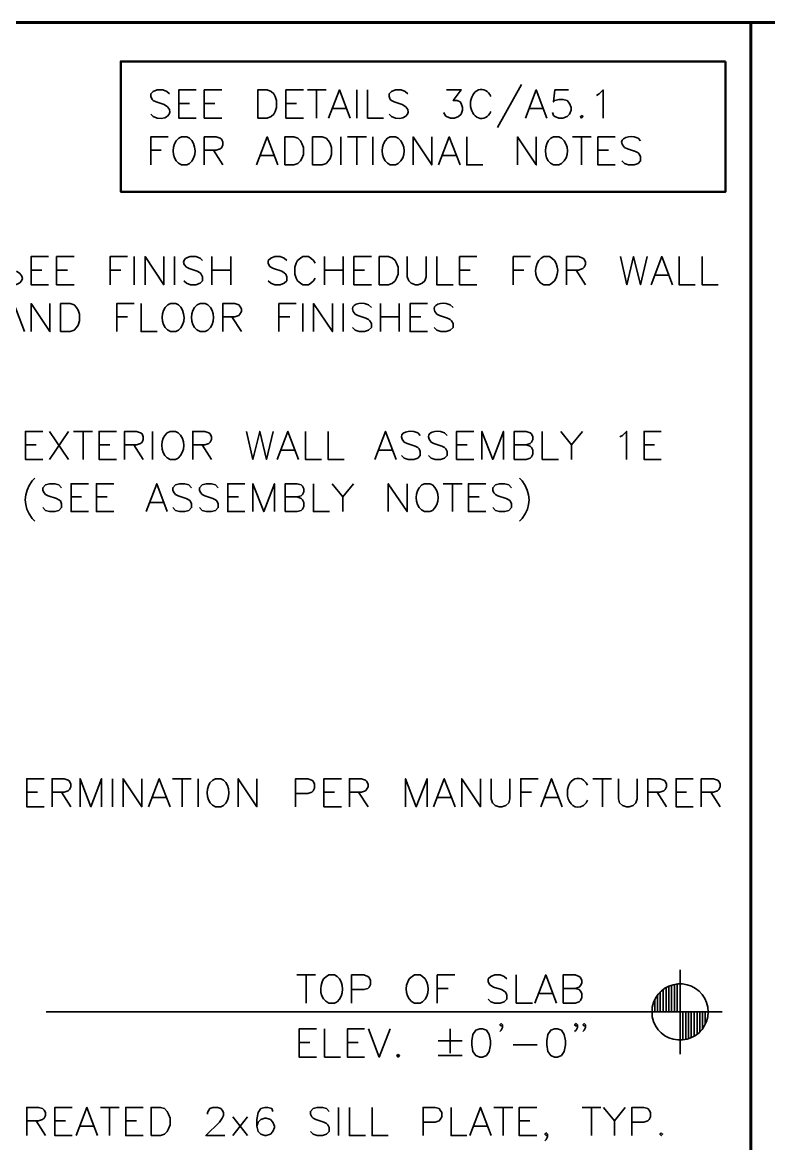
# Model space of a CAD drawing. Header units: inches. Extents: x 5 to 516, y -193 to 129.
# Drawn here: x 336.357 to 338.017, y -11.052 to -8.559 of the extents above; entities that cross this region are included whole.
import ezdxf

# ---------------------------------------------------------------- set-up
doc = ezdxf.new("R2010")
doc.units = ezdxf.units.IN
doc.header["$MEASUREMENT"] = 0
doc.layers.add('PDF6_Geometry', color=7, linetype='Continuous')

msp = doc.modelspace()

# ---------------------------------------------------------------- linework, layer by layer
at = {"layer": 'PDF6_Geometry', "lineweight": 60}
for points in [[(356.8940342, -11.7255821), (356.8940342, -8.5589156), (334.3940348, -8.5589156), (334.3940348, -12.3344711)], [(337.977923, -12.3283597), (337.977923, -8.5589153)]]:
    msp.add_lwpolyline(points, dxfattribs=at)
at = {"layer": 'PDF6_Geometry', "lineweight": 50}
msp.add_lwpolyline([(337.9212575, -8.6455816), (337.9212575, -8.9355816), (336.5762576, -8.9355816), (336.5762576, -8.6455816)], close=True, dxfattribs=at)
at = {"layer": 'PDF6_Geometry', "lineweight": 35}
for points in [[(337.4673685, -8.6972483), (337.4140351, -8.7922483)], [(336.6845904, -8.7178048), (336.6784793, -8.7122492), (336.6695904, -8.7089159), (336.6573681, -8.7089159), (336.6484793, -8.7122492), (336.6429237, -8.7178048), (336.6429237, -8.7239159), (336.6457015, -8.730027), (336.6484793, -8.7328048), (336.6545904, -8.7355825), (336.6723681, -8.7416937)], [(336.7440345, -8.7716932), (336.7051456, -8.7716932), (336.7051456, -8.7089154), (336.7440345, -8.7089154)], [(336.8007023, -8.7716932), (336.7618134, -8.7716932), (336.7618134, -8.7089154), (336.8007023, -8.7089154)], [(336.9823678, -8.7716932), (336.9434789, -8.7716932), (336.9434789, -8.7089154), (336.9823678, -8.7089154)], [(336.9912558, -8.7089151), (337.0329225, -8.7089151)], [(337.0118134, -8.7089151), (337.0118134, -8.7716929)], [(337.038479, -8.7716932), (337.0623679, -8.7089154), (337.0862567, -8.7716932)], [(337.101257, -8.7089151), (337.101257, -8.7716929)], [(337.1251466, -8.7089151), (337.1251466, -8.7716929), (337.1607022, -8.7716929)], [(337.2145903, -8.7178048), (337.2084791, -8.7122492), (337.1995903, -8.7089159), (337.187368, -8.7089159), (337.1784791, -8.7122492), (337.1729236, -8.7178048), (337.1729236, -8.7239159), (337.1757014, -8.730027), (337.1784791, -8.7328048), (337.1845903, -8.7355825), (337.202368, -8.7416937)], [(337.3007018, -8.7089151), (337.3334796, -8.7089151), (337.3157018, -8.732804), (337.3245907, -8.732804), (337.3307018, -8.7355818), (337.3334796, -8.7389151), (337.3362574, -8.747804), (337.3362574, -8.7539151), (337.3334796, -8.762804), (337.3273685, -8.7683595), (337.3184796, -8.7716929), (337.3095907, -8.7716929), (337.3007018, -8.7683595), (337.297924, -8.7655818), (337.2945907, -8.7594707)], [(337.476257, -8.7716932), (337.5001459, -8.7089154), (337.5240348, -8.7716932)], [(337.5718132, -8.7089151), (337.5418132, -8.7089151), (337.5390354, -8.7355818), (337.5418132, -8.732804), (337.5507021, -8.7300262), (337.559591, -8.7300262), (337.5690354, -8.732804), (337.574591, -8.7389151), (337.5779243, -8.747804), (337.5779243, -8.7539151), (337.574591, -8.762804), (337.5690354, -8.7683595), (337.559591, -8.7716929), (337.5507021, -8.7716929), (337.5418132, -8.7683595), (337.5390354, -8.7655818), (337.5362576, -8.7594707)], [(337.6340351, -8.721138), (337.6401463, -8.7178046), (337.6490351, -8.7089157), (337.6490351, -8.7716935)], [(336.7051456, -8.738915), (336.7290345, -8.738915)], [(336.7618134, -8.738915), (336.7857023, -8.738915)], [(336.9434789, -8.738915), (336.9673678, -8.738915)], [(336.6573681, -8.7716936), (336.6484793, -8.7683603), (336.6429237, -8.7628048)], [(337.0479236, -8.7505818), (337.077368, -8.7505818)], [(337.187368, -8.7716936), (337.1784791, -8.7683603), (337.1729236, -8.7628048)], [(337.4851455, -8.7505818), (337.5151455, -8.7505818)], [(336.6429237, -8.8755818), (336.6429237, -8.8133595), (336.681257, -8.8133595)], [(336.7290337, -8.8161376), (336.7229226, -8.8133598), (336.7112559, -8.8133598), (336.7051448, -8.8161376), (336.6990337, -8.8222487)], [(336.7618134, -8.8755818), (336.7618134, -8.8133595), (336.7884801, -8.8133595), (336.797369, -8.8161373), (336.8007023, -8.8194707), (336.8034801, -8.8250262), (336.8034801, -8.8311373), (336.8007023, -8.8372484), (336.797369, -8.8400262), (336.7884801, -8.842804), (336.7618134, -8.842804)], [(336.8779226, -8.8755818), (336.9018115, -8.8133595), (336.9257004, -8.8755818)], [(337.0657006, -8.8133598), (337.0657006, -8.875582)], [(337.0801456, -8.8133598), (337.1223679, -8.8133598)], [(337.101257, -8.8133598), (337.101257, -8.875582)], [(337.1368134, -8.8133598), (337.1368134, -8.875582)], [(337.1934796, -8.8161376), (337.1873685, -8.8133598), (337.1757018, -8.8133598), (337.1695907, -8.8161376), (337.1640352, -8.8222487)], [(337.226257, -8.8755818), (337.226257, -8.8133595), (337.2679237, -8.8755818), (337.2679237, -8.8133595)], [(337.2829225, -8.8755818), (337.3068114, -8.8133595), (337.3307003, -8.8755818)], [(337.3457006, -8.8133598), (337.3457006, -8.875582), (337.3812561, -8.875582)], [(337.45848, -8.8755818), (337.45848, -8.8133595), (337.5001466, -8.8755818), (337.5001466, -8.8133595)], [(337.5568128, -8.8161376), (337.5507017, -8.8133598), (337.5390351, -8.8133598), (337.5329239, -8.8161376), (337.5268128, -8.8222487)], [(337.5807017, -8.8133598), (337.6223684, -8.8133598)], [(337.601257, -8.8133598), (337.601257, -8.875582)], [(337.6757005, -8.8755818), (337.6373672, -8.8755818), (337.6373672, -8.8133595), (337.6757005, -8.8133595)], [(337.7323673, -8.8222483), (337.7268117, -8.8161372), (337.7179229, -8.8133595)], [(336.6429237, -8.8428048), (336.666257, -8.8428048)], [(336.7823687, -8.8428048), (336.8034798, -8.8755825)], [(337.6373672, -8.8428048), (337.6612561, -8.8428048)], [(337.6968117, -8.8372483), (337.7029229, -8.8400261), (337.7207006, -8.8461372), (337.7268117, -8.848915), (337.7295895, -8.8522483), (337.7323673, -8.8578039), (337.7323673, -8.8666928), (337.7268117, -8.8728039), (337.7179229, -8.8755817), (337.7057006, -8.8755817), (337.6968117, -8.8728039), (337.6907006, -8.8666928)], [(336.7112559, -8.875582), (336.7229226, -8.875582), (336.7290337, -8.8728043)], [(336.8868134, -8.8550265), (336.9168134, -8.8550265)], [(337.1757018, -8.875582), (337.1873685, -8.875582), (337.1934796, -8.8728043)], [(337.2918133, -8.8550265), (337.3218133, -8.8550265)], [(337.5390351, -8.875582), (337.5507017, -8.875582), (337.5568128, -8.8728043)], [(336.4157016, -9.1422489), (336.3768127, -9.1422489), (336.3768127, -9.0794711), (336.4157016, -9.0794711)], [(336.4723671, -9.1422489), (336.4334782, -9.1422489), (336.4334782, -9.0794711), (336.4723671, -9.0794711)], [(336.5523679, -9.1422489), (336.5523679, -9.0794711), (336.5912568, -9.0794711)], [(336.6062574, -9.0794708), (336.6062574, -9.1422486)], [(336.6301447, -9.1422489), (336.6301447, -9.0794711), (336.6718114, -9.1422489), (336.6718114, -9.0794711)], [(336.695701, -9.0794708), (336.695701, -9.1422486)], [(336.757923, -9.0883594), (336.7523674, -9.0828038), (336.742923, -9.0794705)], [(336.7790344, -9.0794708), (336.7790344, -9.1422486)], [(336.820701, -9.0794708), (336.820701, -9.1422486)], [(336.945701, -9.0883594), (336.9395899, -9.0828038), (336.930701, -9.0794705), (336.9190343, -9.0794705), (336.9101455, -9.0828038), (336.9040343, -9.0883594), (336.9040343, -9.0944705), (336.9068121, -9.1005816), (336.9101455, -9.1033594), (336.915701, -9.1061371), (336.9340343, -9.1122482), (336.9395899, -9.1155816), (336.9429232, -9.1183594), (336.945701, -9.1244705), (336.945701, -9.1333594), (336.9395899, -9.1389149), (336.930701, -9.1422482), (336.9190343, -9.1422482), (336.9101455, -9.1389149), (336.9040343, -9.1333594)], [(337.0084791, -9.0944708), (337.0051457, -9.0883597), (336.9990346, -9.0828041), (336.9934791, -9.0794708), (336.9812568, -9.0794708), (336.9757013, -9.0828041), (336.9695902, -9.0883597), (336.9662568, -9.0944708), (336.9634791, -9.1033597), (336.9634791, -9.1183597), (336.9662568, -9.1272486), (336.9695902, -9.1333597), (336.9757013, -9.1389152), (336.9812568, -9.1422486), (336.9934791, -9.1422486), (336.9990346, -9.1389152), (337.0051457, -9.1333597), (337.0084791, -9.1272486)], [(337.0290343, -9.0794708), (337.0290343, -9.1422486)], [(337.070701, -9.0794708), (337.070701, -9.1422486)], [(337.1334795, -9.1422489), (337.0945906, -9.1422489), (337.0945906, -9.0794711), (337.1334795, -9.0794711)], [(337.2134781, -9.0794708), (337.2134781, -9.1244708), (337.2168114, -9.1333597), (337.2223669, -9.1389153), (337.2318114, -9.1422486), (337.2373669, -9.1422486), (337.2462558, -9.1389153), (337.2523669, -9.1333597), (337.2551447, -9.1244708), (337.2551447, -9.0794708)], [(337.2790343, -9.0794708), (337.2790343, -9.1422486), (337.3151454, -9.1422486)], [(337.3684784, -9.1422489), (337.3295895, -9.1422489), (337.3295895, -9.0794711), (337.3684784, -9.0794711)], [(337.4490353, -9.1422489), (337.4490353, -9.0794711), (337.4873687, -9.0794711)], [(337.5351454, -9.0828042), (337.5295898, -9.0794708), (337.5173676, -9.0794708), (337.5112565, -9.0828042), (337.5057009, -9.0883597)], [(337.5679228, -9.1422489), (337.5679228, -9.0794711), (337.5945894, -9.0794711), (337.6040339, -9.0828044), (337.6068117, -9.0855822), (337.6095894, -9.0916933), (337.6095894, -9.0972489), (337.6068117, -9.10336), (337.6040339, -9.1061378), (337.5945894, -9.1094711), (337.5679228, -9.1094711)], [(337.6873686, -9.0794708), (337.701813, -9.1422486), (337.716813, -9.0794708), (337.731813, -9.1422486), (337.746813, -9.0794708)], [(337.7557008, -9.1422489), (337.7795897, -9.0794711), (337.8034786, -9.1422489)], [(337.8179228, -9.0794708), (337.8179228, -9.1422486), (337.8540339, -9.1422486)], [(337.869034, -9.0794708), (337.869034, -9.1422486), (337.9045896, -9.1422486)], [(336.3768127, -9.1094707), (336.4007016, -9.1094707)], [(336.4334782, -9.1094707), (336.4573671, -9.1094707)], [(336.5523679, -9.1094707), (336.5762568, -9.1094707)], [(336.7223674, -9.1033594), (336.7284785, -9.1061371), (336.7462563, -9.1122482), (336.7523674, -9.1155816), (336.7551452, -9.1183594), (336.757923, -9.1244705), (336.757923, -9.1333594), (336.7523674, -9.1389149), (336.742923, -9.1422482), (336.7312563, -9.1422482), (336.7223674, -9.1389149), (336.7162563, -9.1333594)], [(336.7790344, -9.1094707), (336.820701, -9.1094707)], [(337.0290343, -9.1094707), (337.070701, -9.1094707)], [(337.0945906, -9.1094707), (337.1184795, -9.1094707)], [(337.3295895, -9.1094707), (337.3534784, -9.1094707)], [(337.4490353, -9.1094707), (337.4729242, -9.1094707)], [(337.5890341, -9.1094707), (337.6095897, -9.1422485)], [(337.7645893, -9.1211375), (337.7945893, -9.1211375)], [(337.5173676, -9.1422486), (337.5295898, -9.1422486), (337.5351454, -9.1389153)], [(336.3145907, -9.2461375), (336.3384796, -9.1839153), (336.361813, -9.2461375)], [(336.3768127, -9.2461375), (336.3768127, -9.1839153), (336.4184793, -9.2461375), (336.4184793, -9.1839153)], [(336.567369, -9.2461375), (336.567369, -9.1839153), (336.6062578, -9.1839153)], [(336.6212562, -9.1839155), (336.6212562, -9.2461378), (336.6568118, -9.2461378)], [(336.7045903, -9.1866933), (336.6984792, -9.1839155), (336.6868125, -9.1839155), (336.6807014, -9.1866933), (336.6745903, -9.1928044)], [(336.7701465, -9.1866933), (336.7640354, -9.1839155), (336.7523688, -9.1839155), (336.7462577, -9.1866933), (336.7401465, -9.1928044)], [(336.802924, -9.2461375), (336.802924, -9.1839153), (336.8295906, -9.1839153), (336.8384795, -9.186693), (336.8412573, -9.1894708), (336.8445906, -9.1955819), (336.8445906, -9.201693), (336.8412573, -9.2078042), (336.8384795, -9.2105819), (336.8295906, -9.2133597), (336.802924, -9.2133597)], [(336.927924, -9.2461375), (336.927924, -9.1839153), (336.9662573, -9.1839153)], [(336.9812574, -9.1839155), (336.9812574, -9.2461378)], [(337.0051447, -9.2461375), (337.0051447, -9.1839153), (337.0468114, -9.2461375), (337.0468114, -9.1839153)], [(337.070701, -9.1839155), (337.070701, -9.2461378)], [(337.1334791, -9.1928041), (337.1273679, -9.186693), (337.1184791, -9.1839152)], [(337.1540343, -9.1839155), (337.1540343, -9.2461378)], [(337.195701, -9.1839155), (337.195701, -9.2461378)], [(337.2584795, -9.2461375), (337.2195906, -9.2461375), (337.2195906, -9.1839153), (337.2584795, -9.1839153)], [(337.3151468, -9.1928041), (337.3090357, -9.186693), (337.3001468, -9.1839152)], [(336.567369, -9.2133594), (336.5912578, -9.2133594)], [(336.8234792, -9.2133594), (336.8445904, -9.2461371)], [(336.927924, -9.2133594), (336.9518128, -9.2133594)], [(337.0973679, -9.2078041), (337.1034791, -9.2105818), (337.1212568, -9.216693), (337.1273679, -9.2194707), (337.1301457, -9.2222485), (337.1334791, -9.2283596), (337.1334791, -9.2372485), (337.1273679, -9.2433596), (337.1184791, -9.2461374), (337.1062568, -9.2461374), (337.0973679, -9.2433596), (337.0918124, -9.2372485)], [(337.1540343, -9.2133594), (337.195701, -9.2133594)], [(337.2195906, -9.2133594), (337.2434795, -9.2133594)], [(337.2790357, -9.2078041), (337.2851468, -9.2105818), (337.3029246, -9.216693), (337.3090357, -9.2194707), (337.3118135, -9.2222485), (337.3151468, -9.2283596), (337.3151468, -9.2372485), (337.3090357, -9.2433596), (337.3001468, -9.2461374), (337.2879246, -9.2461374), (337.2790357, -9.2433596), (337.2734801, -9.2372485)], [(336.6868125, -9.2461378), (336.6984792, -9.2461378), (336.7045903, -9.24336)], [(336.7523688, -9.2461378), (336.7640354, -9.2461378), (336.7701465, -9.24336)], [(336.4029226, -9.5305817), (336.3640337, -9.5305817), (336.3640337, -9.4683594), (336.4029226, -9.4683594)], [(336.4179233, -9.4683597), (336.4595899, -9.5305819)], [(336.4595899, -9.4683597), (336.4179233, -9.5305819)], [(336.4712567, -9.4683597), (336.5129233, -9.4683597)], [(336.4923681, -9.4683597), (336.4923681, -9.5305819)], [(336.5668133, -9.5305817), (336.5279244, -9.5305817), (336.5279244, -9.4683594), (336.5668133, -9.4683594)], [(336.5845899, -9.5305817), (336.5845899, -9.4683594), (336.6112566, -9.4683594), (336.6201455, -9.4711372), (336.6234788, -9.473915), (336.6262566, -9.4800261), (336.6262566, -9.4861372), (336.6234788, -9.4922483), (336.6201455, -9.4950261), (336.6112566, -9.4978039), (336.5845899, -9.4978039)], [(336.6468119, -9.4683597), (336.6468119, -9.5305819)], [(336.7034781, -9.4711375), (336.6979225, -9.4683597), (336.6857003, -9.4683597), (336.6795892, -9.4711375), (336.6740336, -9.4772486)], [(336.7362578, -9.5305817), (336.7362578, -9.4683594), (336.76348, -9.4683594), (336.7723689, -9.4711372), (336.7751466, -9.473915), (336.7779244, -9.4800261), (336.7779244, -9.4861372), (336.7751466, -9.4922483), (336.7723689, -9.4950261), (336.76348, -9.4978039), (336.7362578, -9.4978039)], [(336.8557013, -9.4683597), (336.8701457, -9.5305819), (336.8851457, -9.4683597), (336.9001457, -9.5305819), (336.9151457, -9.4683597)], [(336.9240358, -9.5305817), (336.9479247, -9.4683594), (336.9718136, -9.5305817)], [(336.9868116, -9.4683597), (336.9868116, -9.5305819), (337.0223671, -9.5305819)], [(337.037369, -9.4683597), (337.037369, -9.5305819), (337.0729246, -9.5305819)], [(337.1412576, -9.5305817), (337.1651465, -9.4683594), (337.1890354, -9.5305817)], [(337.242368, -9.4772482), (337.2368125, -9.4711371), (337.2279236, -9.4683593)], [(337.3023679, -9.4772482), (337.2962567, -9.4711371), (337.2873679, -9.4683593)], [(337.361812, -9.5305817), (337.3229231, -9.5305817), (337.3229231, -9.4683594), (337.361812, -9.4683594)], [(337.3795909, -9.5305817), (337.3795909, -9.4683594), (337.4034798, -9.5305817), (337.4273687, -9.4683594), (337.4273687, -9.5305817)], [(337.4512575, -9.5305817), (337.4512575, -9.4683594), (337.4779241, -9.4683594), (337.486813, -9.4711372), (337.4895908, -9.473915), (337.4929241, -9.4800261), (337.4929241, -9.4861372), (337.4895908, -9.4922483), (337.486813, -9.4950261), (337.4779241, -9.4978039), (337.4512575, -9.4978039)], [(337.5134794, -9.4683597), (337.5134794, -9.5305819), (337.5495905, -9.5305819)], [(337.5551461, -9.4683597), (337.579035, -9.4978042), (337.579035, -9.5305819)], [(337.602923, -9.4683597), (337.5790341, -9.4978042)], [(337.6862564, -9.4800265), (337.6923675, -9.4772487), (337.7012564, -9.4683598), (337.7012564, -9.530582)], [(337.7784792, -9.5305817), (337.7401459, -9.5305817), (337.7401459, -9.4683594), (337.7784792, -9.4683594)], [(337.2068125, -9.4922482), (337.2129236, -9.495026), (337.2307014, -9.5011371), (337.2368125, -9.5039149), (337.2395903, -9.5066927), (337.242368, -9.5128038), (337.242368, -9.5216927), (337.2368125, -9.5278038), (337.2279236, -9.5305816), (337.2157014, -9.5305816), (337.2068125, -9.5278038), (337.2007014, -9.5216927)], [(337.2662567, -9.4922482), (337.2723679, -9.495026), (337.2901456, -9.5011371), (337.2962567, -9.5039149), (337.2990345, -9.5066927), (337.3023679, -9.5128038), (337.3023679, -9.5216927), (337.2962567, -9.5278038), (337.2873679, -9.5305816), (337.2751456, -9.5305816), (337.2662567, -9.5278038), (337.2607012, -9.5216927)], [(336.3640337, -9.4978046), (336.3879226, -9.4978046)], [(336.5279244, -9.4978046), (336.5518133, -9.4978046)], [(336.6051452, -9.4978046), (336.6262563, -9.5305824)], [(336.7573691, -9.4978046), (336.7779247, -9.5305824)], [(336.9329243, -9.5100264), (336.9629243, -9.5100264)], [(337.1501462, -9.5100264), (337.1801462, -9.5100264)], [(337.3229231, -9.4978046), (337.346812, -9.4978046)], [(337.477923, -9.4978046), (337.4868119, -9.501138), (337.4895897, -9.5039158), (337.492923, -9.5100269), (337.492923, -9.5189158), (337.4895897, -9.5250269), (337.4868119, -9.5278046), (337.477923, -9.5305824), (337.4512564, -9.5305824)], [(337.7401459, -9.4978046), (337.7634792, -9.4978046)], [(336.6857003, -9.5305819), (336.6979225, -9.5305819), (336.7034781, -9.5278042)], [(336.3851451, -9.5722483), (336.379034, -9.5783594)], [(337.4629242, -9.5722483), (337.4690353, -9.5783594)], [(336.4445911, -9.5933597), (336.43848, -9.5872486), (336.4295911, -9.5844708), (336.4179244, -9.5844708), (336.4090355, -9.5872486), (336.4029244, -9.5933597), (336.4029244, -9.5994708), (336.4057022, -9.6050264), (336.4090355, -9.6083597), (336.4145911, -9.6111375), (336.4329244, -9.6172486), (336.43848, -9.6200264), (336.4418133, -9.6228041), (336.4445911, -9.6289153), (336.4445911, -9.6378041), (336.43848, -9.6439153), (336.4295911, -9.646693), (336.4179244, -9.646693), (336.4090355, -9.6439153), (336.4029244, -9.6378041)], [(336.5040358, -9.6466931), (336.4657025, -9.6466931), (336.4657025, -9.5844709), (336.5040358, -9.5844709)], [(336.5607008, -9.6466931), (336.5218119, -9.6466931), (336.5218119, -9.5844709), (336.5607008, -9.5844709)], [(336.6323691, -9.6466931), (336.656258, -9.5844709), (336.6795914, -9.6466931)], [(336.7334795, -9.5933597), (336.7273684, -9.5872486), (336.7184795, -9.5844708), (336.7068129, -9.5844708), (336.697924, -9.5872486), (336.6918129, -9.5933597), (336.6918129, -9.5994708), (336.6945906, -9.6050264), (336.697924, -9.6083597), (336.7034795, -9.6111375), (336.7212573, -9.6172486), (336.7273684, -9.6200264), (336.7307017, -9.6228041), (336.7334795, -9.6289153), (336.7334795, -9.6378041), (336.7273684, -9.6439153), (336.7184795, -9.646693), (336.7068129, -9.646693), (336.697924, -9.6439153), (336.6918129, -9.6378041)], [(336.7929232, -9.5933597), (336.7868121, -9.5872486), (336.7779232, -9.5844708), (336.7662566, -9.5844708), (336.7573677, -9.5872486), (336.7512566, -9.5933597), (336.7512566, -9.5994708), (336.7540344, -9.6050264), (336.7573677, -9.6083597), (336.7634788, -9.6111375), (336.7812566, -9.6172486), (336.7868121, -9.6200264), (336.7901455, -9.6228041), (336.7929232, -9.6289153), (336.7929232, -9.6378041), (336.7868121, -9.6439153), (336.7779232, -9.646693), (336.7662566, -9.646693), (336.7573677, -9.6439153), (336.7512566, -9.6378041)], [(336.852368, -9.6466931), (336.8140346, -9.6466931), (336.8140346, -9.5844709), (336.852368, -9.5844709)], [(336.8701463, -9.6466931), (336.8701463, -9.5844709), (336.8940352, -9.6466931), (336.9179241, -9.5844709), (336.9179241, -9.6466931)], [(336.9418128, -9.6466931), (336.9418128, -9.5844709), (336.9684795, -9.5844709), (336.9773684, -9.5872487), (336.9807017, -9.5900265), (336.9834795, -9.5961376), (336.9834795, -9.6022487), (336.9807017, -9.6083598), (336.9773684, -9.6111376), (336.9684795, -9.6139154), (336.9418128, -9.6139154)], [(337.0045909, -9.5844712), (337.0045909, -9.6466934), (337.0401465, -9.6466934)], [(337.0462576, -9.5844712), (337.0701464, -9.6139156), (337.0701464, -9.6466934)], [(337.0934784, -9.5844712), (337.0701451, -9.6139156)], [(337.1712576, -9.6466931), (337.1712576, -9.5844709), (337.2129242, -9.6466931), (337.2129242, -9.5844709)], [(337.2695904, -9.587249), (337.2634793, -9.5844712), (337.2518127, -9.5844712), (337.2457015, -9.587249), (337.2395904, -9.5933601)], [(337.2934793, -9.5844712), (337.335146, -9.5844712)], [(337.3140346, -9.5844712), (337.3140346, -9.6466934)], [(337.3884799, -9.6466931), (337.349591, -9.6466931), (337.349591, -9.5844709), (337.3884799, -9.5844709)], [(337.4451449, -9.5933597), (337.4390338, -9.5872486), (337.4301449, -9.5844708), (337.4184782, -9.5844708), (337.4095893, -9.5872486), (337.4034782, -9.5933597), (337.4034782, -9.5994708), (337.406256, -9.6050264), (337.4095893, -9.6083597), (337.4151449, -9.6111375), (337.4334782, -9.6172486), (337.4390338, -9.6200264), (337.4423671, -9.6228041), (337.4451449, -9.6289153), (337.4451449, -9.6378041), (337.4390338, -9.6439153), (337.4301449, -9.646693), (337.4184782, -9.646693), (337.4095893, -9.6439153), (337.4034782, -9.6378041)], [(336.4657025, -9.613915), (336.4890358, -9.613915)], [(336.5218119, -9.613915), (336.5457008, -9.613915)], [(336.8140346, -9.613915), (336.8379235, -9.613915)], [(336.9684784, -9.613915), (336.9773673, -9.6172483), (336.9807007, -9.6200261), (336.9834784, -9.6261372), (336.9834784, -9.6350261), (336.9807007, -9.6411372), (336.9773673, -9.643915), (336.9684784, -9.6466928), (336.9418118, -9.6466928)], [(337.349591, -9.613915), (337.3734799, -9.613915)], [(336.6412577, -9.6261378), (336.6707021, -9.6261378)], [(337.2518127, -9.6466934), (337.2634793, -9.6466934), (337.2695904, -9.6439156)], [(336.379034, -9.6616928), (336.3851451, -9.6678039)], [(337.4690353, -9.6616928), (337.4629242, -9.6678039)], [(336.4057008, -10.3028041), (336.366812, -10.3028041), (336.366812, -10.2405819), (336.4057008, -10.2405819)], [(336.4234797, -10.3028041), (336.4234797, -10.2405819), (336.4501464, -10.2405819), (336.4590353, -10.2433596), (336.4623686, -10.2461374), (336.4651464, -10.2522485), (336.4651464, -10.2583596), (336.4623686, -10.2644708), (336.4590353, -10.2672485), (336.4501464, -10.2700263), (336.4234797, -10.2700263)], [(336.4857017, -10.3028041), (336.4857017, -10.2405819), (336.5095905, -10.3028041), (336.5334794, -10.2405819), (336.5334794, -10.3028041)], [(336.5573682, -10.2405821), (336.5573682, -10.3028044)], [(336.5812578, -10.3028041), (336.5812578, -10.2405819), (336.6229245, -10.3028041), (336.6229245, -10.2405819)], [(336.6379233, -10.3028041), (336.6618122, -10.2405819), (336.6857011, -10.3028041)], [(336.6912568, -10.2405821), (336.7329234, -10.2405821)], [(336.7123681, -10.2405821), (336.7123681, -10.3028044)], [(336.7479245, -10.2405821), (336.7479245, -10.3028044)], [(336.8045907, -10.2433599), (336.7984796, -10.2405821), (336.7868129, -10.2405821), (336.7807018, -10.2433599), (336.7745907, -10.249471)], [(336.8373681, -10.3028041), (336.8373681, -10.2405819), (336.8790348, -10.3028041), (336.8790348, -10.2405819)], [(336.9651464, -10.3028041), (336.9651464, -10.2405819), (336.9923686, -10.2405819), (337.0012575, -10.2433596), (337.0040352, -10.2461374), (337.006813, -10.2522485), (337.006813, -10.2611374), (337.0040352, -10.2672485), (337.0012575, -10.2700263), (336.9923686, -10.2733596), (336.9651464, -10.2733596)], [(337.0668133, -10.3028041), (337.0279244, -10.3028041), (337.0279244, -10.2405819), (337.0668133, -10.2405819)], [(337.0845899, -10.3028041), (337.0845899, -10.2405819), (337.1112566, -10.2405819), (337.1201455, -10.2433596), (337.1229232, -10.2461374), (337.1262566, -10.2522485), (337.1262566, -10.2583596), (337.1229232, -10.2644708), (337.1201455, -10.2672485), (337.1112566, -10.2700263), (337.0845899, -10.2700263)], [(337.2095899, -10.3028041), (337.2095899, -10.2405819), (337.2334788, -10.3028041), (337.2573677, -10.2405819), (337.2573677, -10.3028041)], [(337.2718118, -10.3028041), (337.2957007, -10.2405819), (337.3195896, -10.3028041)], [(337.3345899, -10.3028041), (337.3345899, -10.2405819), (337.3762566, -10.3028041), (337.3762566, -10.2405819)], [(337.4001462, -10.2405821), (337.4001462, -10.2850266), (337.4029239, -10.2939155), (337.4090351, -10.3000266), (337.4179239, -10.3028044), (337.4240351, -10.3028044), (337.4329239, -10.3000266), (337.4390351, -10.2939155), (337.4418128, -10.2850266), (337.4418128, -10.2405821)], [(337.4657024, -10.3028041), (337.4657024, -10.2405819), (337.5045913, -10.2405819)], [(337.5101451, -10.3028041), (337.534034, -10.2405819), (337.5579229, -10.3028041)], [(337.6145898, -10.255026), (337.6112565, -10.2494704), (337.6057009, -10.2433593)], [(337.6262566, -10.2405821), (337.6679232, -10.2405821)], [(337.6473679, -10.2405821), (337.6473679, -10.3028044)], [(337.6829243, -10.2405821), (337.6829243, -10.2850266), (337.6857021, -10.2939155), (337.6918132, -10.3000266), (337.7007021, -10.3028044), (337.7068132, -10.3028044), (337.7157021, -10.3000266), (337.7218132, -10.2939155), (337.724591, -10.2850266), (337.724591, -10.2405821)], [(337.7484783, -10.3028041), (337.7484783, -10.2405819), (337.775145, -10.2405819), (337.7840339, -10.2433596), (337.7873672, -10.2461374), (337.790145, -10.2522485), (337.790145, -10.2583596), (337.7873672, -10.2644708), (337.7840339, -10.2672485), (337.775145, -10.2700263), (337.7484783, -10.2700263)], [(337.8495897, -10.3028041), (337.8112564, -10.3028041), (337.8112564, -10.2405819), (337.8495897, -10.2405819)], [(337.867368, -10.3028041), (337.867368, -10.2405819), (337.8945902, -10.2405819), (337.9034791, -10.2433596), (337.9062569, -10.2461374), (337.9090347, -10.2522485), (337.9090347, -10.2583596), (337.9062569, -10.2644708), (337.9034791, -10.2672485), (337.8945902, -10.2700263), (337.867368, -10.2700263)], [(336.366812, -10.2700271), (336.3907008, -10.2700271)], [(336.444035, -10.2700271), (336.4651461, -10.3028049)], [(337.0279244, -10.2700271), (337.0518133, -10.2700271)], [(337.1051452, -10.2700271), (337.1262563, -10.3028049)], [(337.4657024, -10.2700271), (337.4895913, -10.2700271)], [(337.5729231, -10.255026), (337.5695898, -10.2644704), (337.5695898, -10.2789149)], [(337.7695897, -10.2700271), (337.7901453, -10.3028049)], [(337.8112564, -10.2700271), (337.8345897, -10.2700271)], [(337.8884794, -10.2700271), (337.909035, -10.3028049)], [(336.6468119, -10.2822488), (336.6762563, -10.2822488)], [(337.2812565, -10.2822488), (337.3107009, -10.2822488)], [(337.5190336, -10.2822488), (337.5490336, -10.2822488)], [(337.6057009, -10.300026), (337.6112565, -10.2939149), (337.6145898, -10.2878038)], [(336.7868129, -10.3028044), (336.7984796, -10.3028044), (336.8045907, -10.3000266)], [(337.8201449, -10.6650263), (337.8201449, -10.852804)], [(336.9679246, -10.676693), (337.0095913, -10.676693)], [(336.9884799, -10.676693), (336.9884799, -10.7394708)], [(337.0573684, -10.6800263), (337.0512573, -10.676693), (337.0390351, -10.676693), (337.0334795, -10.6800263), (337.0273684, -10.6855819)], [(337.0895903, -10.7394711), (337.0895903, -10.6766933), (337.1168125, -10.6766933), (337.1257014, -10.6800266), (337.1284791, -10.6828044), (337.1312569, -10.6889155), (337.1312569, -10.6978044), (337.1284791, -10.7039155), (337.1257014, -10.7066933), (337.1168125, -10.7094711), (337.0895903, -10.7094711)], [(337.2473691, -10.6800263), (337.2418136, -10.676693), (337.2295913, -10.676693), (337.2240358, -10.6800263), (337.2179247, -10.6855819)], [(337.2801465, -10.7394711), (337.2801465, -10.6766933), (337.3190354, -10.6766933)], [(337.4351464, -10.6855815), (337.4290353, -10.680026), (337.4201464, -10.6766926), (337.4084798, -10.6766926), (337.3995909, -10.680026), (337.3934798, -10.6855815), (337.3934798, -10.6916926), (337.3962576, -10.6978038), (337.3995909, -10.7005815), (337.4051464, -10.7039149), (337.4229242, -10.7094704), (337.4290353, -10.7128038), (337.4323687, -10.7155815), (337.4351464, -10.7216926), (337.4351464, -10.7305815), (337.4290353, -10.7366926), (337.4201464, -10.7394704), (337.4084798, -10.7394704), (337.3995909, -10.7366926), (337.3934798, -10.7305815)], [(337.4557017, -10.676693), (337.4557017, -10.7394708), (337.4918128, -10.7394708)], [(337.4973684, -10.7394711), (337.5212573, -10.6766933), (337.5451462, -10.7394711)], [(337.5601464, -10.7394711), (337.5601464, -10.6766933), (337.5868131, -10.6766933), (337.595702, -10.6800266), (337.5990353, -10.6828044), (337.6018131, -10.6889155), (337.6018131, -10.6950266), (337.5990353, -10.7005822), (337.595702, -10.7039155), (337.5868131, -10.7066933), (337.5601464, -10.7066933)], [(337.2801465, -10.7066929), (337.3040354, -10.7066929)], [(337.5062569, -10.7183597), (337.5362569, -10.7183597)], [(337.586812, -10.7066929), (337.5957009, -10.7094707), (337.5990342, -10.712804), (337.601812, -10.7183596), (337.601812, -10.7272485), (337.5990342, -10.7333596), (337.5957009, -10.7366929), (337.586812, -10.7394707), (337.5601454, -10.7394707)], [(337.7762561, -10.7589153), (337.7762561, -10.7144708)], [(337.7829225, -10.7589153), (337.7829225, -10.7089153)], [(337.789035, -10.7589153), (337.789035, -10.7050264)], [(337.7951453, -10.7589153), (337.7951453, -10.7016931)], [(337.8012579, -10.7589153), (337.8012579, -10.6994708)], [(337.8079243, -10.7589153), (337.8079243, -10.6978042)], [(337.8140346, -10.7589153), (337.8140346, -10.6966931)], [(337.0390351, -10.7394708), (337.0512573, -10.7394708), (337.0573684, -10.736693)], [(337.2295913, -10.7394708), (337.2418136, -10.7394708), (337.2473691, -10.736693)], [(337.7640355, -10.7589153), (337.7640355, -10.7316931)], [(337.7701458, -10.7589153), (337.7701458, -10.7216931)], [(336.4101469, -10.7589153), (337.9140357, -10.7589153)], [(337.914035, -10.7589153), (337.7262573, -10.7589153)], [(337.7579229, -10.7589153), (337.7579229, -10.7583597)], [(337.8262574, -10.7589153), (337.8262574, -10.8211375)], [(337.8329238, -10.7589153), (337.8329238, -10.8200264)], [(337.8390341, -10.7589153), (337.8390341, -10.8189153)], [(337.8451467, -10.7589153), (337.8451467, -10.8161375)], [(337.851257, -10.7589153), (337.851257, -10.8133597)], [(337.8579234, -10.7589153), (337.8579234, -10.8089153)], [(337.8640337, -10.7589153), (337.8640337, -10.8039153)], [(337.8701462, -10.7589153), (337.8701462, -10.7966931)], [(337.8762565, -10.7589153), (337.8762565, -10.7861375)], [(337.8829229, -10.7589153), (337.8829229, -10.7583597)], [(337.4251457, -10.7878041), (337.4223679, -10.7905819), (337.4190346, -10.7878041), (337.4223679, -10.7850263), (337.4251457, -10.7878041), (337.4251457, -10.7939152), (337.4223679, -10.7994708), (337.4190346, -10.8028041)], [(337.5918124, -10.7878041), (337.5890346, -10.7905819), (337.5857013, -10.7878041), (337.5890346, -10.7850263), (337.5918124, -10.7878041), (337.5918124, -10.7939152), (337.5890346, -10.7994708), (337.5857013, -10.8028041)], [(337.6095894, -10.7878041), (337.6068117, -10.7905819), (337.6040339, -10.7878041), (337.6068117, -10.7850263), (337.6095894, -10.7878041), (337.6095894, -10.7939152), (337.6068117, -10.7994708), (337.6040339, -10.8028041)], [(337.0118116, -10.8594707), (336.9729227, -10.8594707), (336.9729227, -10.7966929), (337.0118116, -10.7966929)], [(337.0295904, -10.7966926), (337.0295904, -10.8594704), (337.065146, -10.8594704)], [(337.118479, -10.8594707), (337.0801456, -10.8594707), (337.0801456, -10.7966929), (337.118479, -10.7966929)], [(337.1273688, -10.7966926), (337.1512576, -10.8594704), (337.1751465, -10.7966926)], [(337.3090342, -10.7966926), (337.3090342, -10.8505815)], [(336.9729227, -10.8266937), (336.9968116, -10.8266937)], [(337.0801456, -10.8266937), (337.1040345, -10.8266937)], [(337.2823687, -10.8233605), (337.335702, -10.8233605)], [(337.4490353, -10.832249), (337.5023687, -10.832249)], [(337.2823687, -10.8561375), (337.335702, -10.8561375)], [(336.366812, -11.0339159), (336.366812, -10.9711382), (336.3934786, -10.9711382), (336.4023675, -10.9739159), (336.4057008, -10.9772493), (336.4084786, -10.9828048), (336.4084786, -10.9889159), (336.4057008, -10.9950271), (336.4023675, -10.9978048), (336.3934786, -11.0011382), (336.366812, -11.0011382)], [(336.4679233, -11.0339159), (336.42959, -11.0339159), (336.42959, -10.9711382), (336.4679233, -10.9711382)], [(336.4768131, -11.0339159), (336.500702, -10.9711382), (336.5245909, -11.0339159)], [(336.5307004, -10.9711379), (336.5723671, -10.9711379)], [(336.5512579, -10.9711379), (336.5512579, -11.0339157)], [(336.6257015, -11.0339159), (336.5873681, -11.0339159), (336.5873681, -10.9711382), (336.6257015, -10.9711382)], [(336.7690336, -10.9861379), (336.7690336, -10.9828045), (336.7718114, -10.977249), (336.7745892, -10.9739156), (336.7807003, -10.9711379), (336.792367, -10.9711379), (336.7984781, -10.9739156), (336.8018114, -10.977249), (336.8045892, -10.9828045), (336.8045892, -10.9889156), (336.8018114, -10.9950267), (336.7957003, -11.0039156), (336.7657003, -11.0339156), (336.807367, -11.0339156)], [(336.8251453, -10.9922493), (336.8579231, -11.0339159)], [(336.8579234, -10.9922493), (336.8251456, -11.0339159)], [(336.9145912, -10.9800264), (336.9118134, -10.9739153), (336.9029245, -10.9711375), (336.8968134, -10.9711375), (336.8879245, -10.9739153), (336.8818134, -10.9828042), (336.8790356, -10.9978042), (336.8790356, -11.0128042), (336.8818134, -11.0250264), (336.8879245, -11.030582), (336.8968134, -11.0339153), (336.8995912, -11.0339153), (336.9090356, -11.030582), (336.9145912, -11.0250264), (336.9179245, -11.015582), (336.9179245, -11.0128042), (336.9145912, -11.0039153), (336.9090356, -10.9978042), (336.8995912, -10.9950264), (336.8968134, -10.9950264), (336.8879245, -10.9978042), (336.8818134, -11.0039153), (336.8790356, -11.0128042)], [(337.0395912, -10.9800264), (337.0340356, -10.9739153), (337.0251467, -10.9711375), (337.0129245, -10.9711375), (337.0040356, -10.9739153), (336.9979245, -10.9800264), (336.9979245, -10.9861375), (337.0012578, -10.9922486), (337.0040356, -10.9950264), (337.0101467, -10.9978042), (337.0279245, -11.0039153), (337.0340356, -11.0066931), (337.0368134, -11.0100264), (337.0395912, -11.015582), (337.0395912, -11.0250264), (337.0340356, -11.030582), (337.0251467, -11.0339153), (337.0129245, -11.0339153), (337.0040356, -11.030582), (336.9979245, -11.0250264)], [(337.0607003, -10.9711379), (337.0607003, -11.0339157)], [(337.0845899, -10.9711379), (337.0845899, -11.0339157), (337.1201455, -11.0339157)], [(337.1351451, -10.9711379), (337.1351451, -11.0339157), (337.1707006, -11.0339157)], [(337.2484783, -11.0339159), (337.2484783, -10.9711382), (337.275145, -10.9711382), (337.2840339, -10.9739159), (337.2868117, -10.9772493), (337.290145, -10.9828048), (337.290145, -10.9922493), (337.2868117, -10.9978048), (337.2840339, -11.0011382), (337.275145, -11.0039159), (337.2484783, -11.0039159)], [(337.3107003, -10.9711379), (337.3107003, -11.0339157), (337.3462558, -11.0339157)], [(337.3523669, -11.0339159), (337.3762558, -10.9711382), (337.4001447, -11.0339159)], [(337.4062565, -10.9711379), (337.4479231, -10.9711379)], [(337.4268117, -10.9711379), (337.4268117, -11.0339157)], [(337.501257, -11.0339159), (337.4623681, -11.0339159), (337.4623681, -10.9711382), (337.501257, -10.9711382)], [(337.6023669, -10.9711379), (337.6440336, -10.9711379)], [(337.6234783, -10.9711379), (337.6234783, -11.0339157)], [(337.6501462, -10.9711379), (337.6740351, -11.0011379), (337.6740351, -11.0339157)], [(337.6979231, -10.9711379), (337.6740342, -11.0011379)], [(337.7129242, -11.0339159), (337.7129242, -10.9711382), (337.7395909, -10.9711382), (337.7484798, -10.9739159), (337.7512575, -10.9772493), (337.7545909, -10.9828048), (337.7545909, -10.9922493), (337.7512575, -10.9978048), (337.7484798, -11.0011382), (337.7395909, -11.0039159), (337.7129242, -11.0039159)], [(336.3879233, -11.0011378), (336.4084789, -11.0339156)], [(336.42959, -11.0011378), (336.4529233, -11.0011378)], [(336.4857017, -11.0128046), (336.5157017, -11.0128046)], [(336.5873681, -11.0011378), (336.611257, -11.0011378)], [(337.3612577, -11.0128046), (337.3912577, -11.0128046)], [(337.4623681, -11.0011378), (337.486257, -11.0011378)], [(337.5251462, -11.0305816), (337.5223684, -11.0339149), (337.5190351, -11.0305816), (337.5223684, -11.0278038), (337.5251462, -11.0305816), (337.5251462, -11.0366927), (337.5223684, -11.0428038), (337.5190351, -11.0455816)]]:
    msp.add_lwpolyline(points, dxfattribs=at)
for points in [[(336.8807008, -8.7716932), (336.8807008, -8.7089154), (336.9018119, -8.7089154), (336.9107008, -8.7122487), (336.9168119, -8.7178043), (336.9195897, -8.7239154), (336.9223675, -8.7328043), (336.9223675, -8.7478043), (336.9195897, -8.7566932), (336.9168119, -8.7628043), (336.9107008, -8.7683598), (336.9018119, -8.7716932)], [(337.601257, -8.7655829), (337.5984792, -8.7683606), (337.601257, -8.771694), (337.6045903, -8.7683606)], [(336.9407007, -8.8755818), (336.9407007, -8.8133595), (336.9612562, -8.8133595), (336.9701451, -8.8161373), (336.9762562, -8.8222484), (336.979034, -8.8283595), (336.9823673, -8.8372484), (336.9823673, -8.8522484), (336.979034, -8.8611373), (336.9762562, -8.8666929), (336.9701451, -8.872804), (336.9612562, -8.8755818)], [(337.0029226, -8.8755818), (337.0029226, -8.8133595), (337.0240337, -8.8133595), (337.0329226, -8.8161373), (337.0384782, -8.8222484), (337.0418115, -8.8283595), (337.0445893, -8.8372484), (337.0445893, -8.8522484), (337.0418115, -8.8611373), (337.0384782, -8.8666929), (337.0329226, -8.872804), (337.0240337, -8.8755818)], [(337.1512561, -9.1422489), (337.1512561, -9.0794711), (337.1718117, -9.0794711), (337.1807006, -9.0828044), (337.1868117, -9.08836), (337.1895894, -9.0944711), (337.1929228, -9.10336), (337.1929228, -9.11836), (337.1895894, -9.1272489), (337.1868117, -9.13336), (337.1807006, -9.1389155), (337.1718117, -9.1422489)], [(336.442369, -9.2461375), (336.442369, -9.1839153), (336.4634801, -9.1839153), (336.472369, -9.186693), (336.4779245, -9.1928042), (336.4812578, -9.1989153), (336.4840356, -9.2078042), (336.4840356, -9.2222486), (336.4812578, -9.231693), (336.4779245, -9.2372486), (336.472369, -9.2433597), (336.4634801, -9.2461375)], [(337.3745905, -10.7966926), (337.3657016, -10.7994704), (337.3595905, -10.8089149), (337.3568127, -10.8233593), (337.3568127, -10.8322482), (337.3595905, -10.8472482), (337.3657016, -10.8561371), (337.3745905, -10.8594704), (337.3807016, -10.8594704), (337.3895905, -10.8561371), (337.3957016, -10.8472482), (337.3984794, -10.8322482), (337.3984794, -10.8233593), (337.3957016, -10.8089149), (337.3895905, -10.7994704), (337.3807016, -10.7966926)], [(337.5412572, -10.7966926), (337.5323683, -10.7994704), (337.5262572, -10.8089149), (337.5234794, -10.8233593), (337.5234794, -10.8322482), (337.5262572, -10.8472482), (337.5323683, -10.8561371), (337.5412572, -10.8594704), (337.5473683, -10.8594704), (337.5562572, -10.8561371), (337.5623683, -10.8472482), (337.5651461, -10.8322482), (337.5651461, -10.8233593), (337.5623683, -10.8089149), (337.5562572, -10.7994704), (337.5473683, -10.7966926)], [(337.1929228, -10.8533604), (337.190145, -10.8561382), (337.1929228, -10.8594715), (337.1962561, -10.8561382)], [(336.6434798, -11.0339159), (336.6434798, -10.9711382), (336.6645909, -10.9711382), (336.6734798, -10.9739159), (336.6795909, -10.9800271), (336.6823687, -10.9861382), (336.685702, -10.9950271), (336.685702, -11.0100271), (336.6823687, -11.0189159), (336.6795909, -11.0250271), (336.6734798, -11.0305826), (336.6645909, -11.0339159)], [(337.7784782, -11.0278045), (337.7751449, -11.0305823), (337.7784782, -11.0339156), (337.781256, -11.0305823)]]:
    msp.add_lwpolyline(points, close=True, dxfattribs=at)
msp.add_lwpolyline([(337.7612563, -10.7378042), (337.7584785, -10.7483597), (337.7579229, -10.7589153), (337.7584785, -10.7700264), (337.7612563, -10.7805819, 0.763254539), (337.8818118, -10.7700264), (337.8829229, -10.7589153), (337.8818118, -10.7483597, 0.766676795)], format="xyb", close=True, dxfattribs=at)
msp.add_ellipse((337.3781641, -8.7402694), major_axis=(-0.0000711, 0.0322811), ratio=0.750399506, start_param=5.24195565, end_param=10.460135819, dxfattribs=at)
for points in [[(336.6723681, -8.7416937), (336.6982848, -8.7547862), (336.6822755, -8.7760548), (336.6573681, -8.7716936)], [(337.202368, -8.7416937), (337.2282847, -8.7547862), (337.2122662, -8.7760548), (337.187368, -8.7716936)], [(336.6990337, -8.8222487), (336.6890245, -8.8382857), (336.6903856, -8.8689802), (336.7112559, -8.875582)], [(336.7290337, -8.8728043), (336.7455615, -8.8611098), (336.7451078, -8.8278783), (336.7290337, -8.8161376)], [(337.1640352, -8.8222487), (337.1522296, -8.8382302), (337.1560629, -8.8693413), (337.1757018, -8.875582)], [(337.1934796, -8.8728043), (337.2109055, -8.859008), (337.2101555, -8.8297394), (337.1934796, -8.8161376)], [(337.5268128, -8.8222487), (337.5168128, -8.8382857), (337.5181647, -8.8689802), (337.5390351, -8.875582)], [(337.5568128, -8.8728043), (337.5742388, -8.859008), (337.5734888, -8.8297487), (337.5568128, -8.8161376)], [(337.7179229, -8.8133595), (337.701858, -8.8108502), (337.6786914, -8.8188965), (337.6968117, -8.8372483)], [(336.742923, -9.0794705), (336.7276545, -9.0767853), (336.7040619, -9.086489), (336.7223674, -9.1033594)], [(337.5057009, -9.0883597), (337.4940713, -9.104619), (337.4973028, -9.1346375), (337.5173676, -9.1422486)], [(337.5351454, -9.1389153), (337.5522009, -9.1263875), (337.5522009, -9.0953319), (337.5351454, -9.0828042)], [(336.3440352, -9.1122482), (336.3699518, -9.1253408), (336.3539426, -9.1466094), (336.3290352, -9.1422482)], [(336.6745903, -9.1928044), (336.6635347, -9.2094618), (336.6659143, -9.2387304), (336.6868125, -9.2461378)], [(336.7045903, -9.24336), (336.7210255, -9.2317304), (336.7206829, -9.1983878), (336.7045903, -9.1866933)], [(336.7401465, -9.1928044), (336.729091, -9.2094526), (336.7314614, -9.2387396), (336.7523688, -9.2461378)], [(336.7701465, -9.24336), (336.7867669, -9.2294989), (336.7863317, -9.2005637), (336.7701465, -9.1866933)], [(337.1184791, -9.1839152), (337.101692, -9.1812207), (337.0807846, -9.1896374), (337.0973679, -9.2078041)], [(337.3001468, -9.1839152), (337.2833598, -9.1812207), (337.2624524, -9.1896374), (337.2790357, -9.2078041)], [(336.7034781, -9.5278042), (336.7202744, -9.5142301), (336.7206447, -9.4846375), (336.7034781, -9.4711375)], [(337.2279236, -9.4683593), (337.2117014, -9.4659982), (337.1889421, -9.4735908), (337.2068125, -9.4922482)], [(337.2873679, -9.4683593), (337.2704697, -9.4656927), (337.2498956, -9.4739705), (337.2662567, -9.4922482)], [(336.6740336, -9.4772486), (336.6620336, -9.4919523), (336.6665707, -9.525119), (336.6857003, -9.5305819)], [(336.379034, -9.5783594), (336.3588303, -9.604128), (336.3584414, -9.635952), (336.379034, -9.6616928)], [(337.2395904, -9.5933601), (337.2284701, -9.609999), (337.2310904, -9.6391656), (337.2518127, -9.6466934)], [(337.2695904, -9.6439156), (337.2859701, -9.6297582), (337.2859701, -9.6014064), (337.2695904, -9.587249)], [(337.4690353, -9.5783594), (337.489239, -9.6041187), (337.4896279, -9.635952), (337.4690353, -9.6616928)], [(336.8045907, -10.3000266), (336.8206741, -10.2883321), (336.8210166, -10.2549803), (336.8045907, -10.2433599)], [(337.6057009, -10.2433593), (337.5932287, -10.2353778), (337.5776454, -10.241313), (337.5729231, -10.255026)], [(336.7745907, -10.249471), (336.7640444, -10.2648784), (336.7670166, -10.2974247), (336.7868129, -10.3028044)], [(337.5695898, -10.2789149), (337.5739602, -10.2968686), (337.5863583, -10.310489), (337.6057009, -10.300026)], [(337.0273684, -10.6855819), (337.0162758, -10.7024152), (337.0187573, -10.7310449), (337.0390351, -10.7394708)], [(337.0573684, -10.736693), (337.0735258, -10.7232486), (337.0739888, -10.6928226), (337.0573684, -10.6800263)], [(337.2179247, -10.6855819), (337.2063969, -10.7013504), (337.2094802, -10.7321837), (337.2295913, -10.7394708)], [(337.2473691, -10.736693), (337.2640543, -10.7232856), (337.2647673, -10.6930634), (337.2473691, -10.6800263)]]:
    msp.add_open_spline(points, degree=3, dxfattribs=at)

doc.saveas('drawing.dxf')
